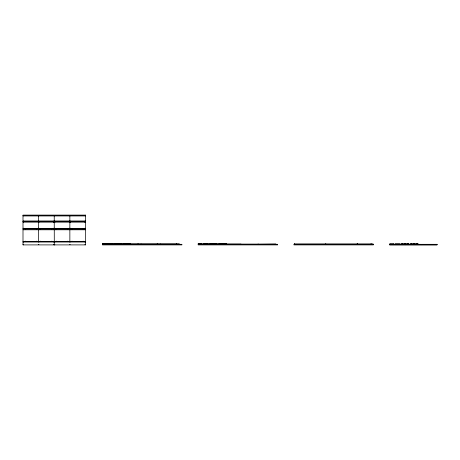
<?xml version="1.0" encoding="UTF-8"?>
<svg xmlns="http://www.w3.org/2000/svg" width="460" height="460" viewBox="0 0 460 460"><rect width="100%" height="100%" fill="white"/><g stroke="black" fill="none" stroke-linecap="round" stroke-linejoin="round"><path stroke-width="0.69" d="M23 215.751L85.52 215.751M23.034 215.849L85.485 215.849M23.034 221.093L85.485 221.093M23.034 221.254L85.485 221.254M23.034 221.323L85.485 221.323M23.034 222.134L85.485 222.134M23.034 228.746L85.485 228.746M23.034 228.907L85.485 228.976M23.034 229.787L85.485 229.787M23 241.644L85.52 241.644M23 242.029L85.52 242.029M106.289 243.484L102.453 243.484L102.453 244.898L181.907 244.898L181.907 244.312L102.453 244.312M107.554 243.484L112.677 243.484M113.787 243.484L121.474 243.484L121.474 244.312M122.872 243.484L130.559 243.484M202.02 243.484L198.185 243.484L198.185 244.898L277.639 244.898L277.639 244.312L198.185 244.312M203.475 243.484L208.328 243.484M209.518 243.484L217.212 243.484M218.603 243.484L226.297 243.484L226.297 244.312M394.996 243.484L400.119 243.484M240.81 244.116L258.169 244.116M258.491 244.116L275.851 243.921L275.851 244.312M389.654 244.473L405.22 244.473M405.542 244.473L421.107 244.473M421.435 244.473L437 244.473M23 244.57L23.587 244.57M38.335 244.57L38.922 244.57M53.676 244.57L54.843 244.57M69.598 244.57L70.184 244.57M84.933 244.57L85.52 244.57M389.654 244.8L405.22 244.8M405.542 244.8L421.107 244.8M421.435 244.8L437 244.8M418.002 244.312L418.002 243.484L410.308 243.484L410.308 244.312M417.007 243.484L417.007 244.312M413.661 243.484L413.661 244.312M411.303 243.484L411.303 244.312M408.917 244.312L408.917 243.484L401.223 243.484L401.223 244.312M407.922 243.484L407.922 244.312M405.547 243.484L405.542 244.898L421.107 244.898L421.107 244.312L389.654 244.312L389.654 244.898L405.22 244.898L405.22 244.312M404.576 243.484L404.576 244.312M402.218 243.484L402.218 244.312M393.725 244.312L393.725 243.484L389.89 243.484L389.89 244.312M373.048 244.312L373.048 243.921L294.245 243.921L294.245 244.312M371.191 243.921L371.191 244.312M370.996 243.921L370.996 244.312M357.61 243.921L357.61 244.312M357.42 243.921L357.42 244.312M357.092 243.921L357.092 244.312M325.829 243.921L325.829 244.312M325.507 243.921L325.507 244.312M294.578 243.921L294.578 244.248M294.44 243.921L294.44 244.312M258.687 244.116L258.491 244.312M258.169 244.312L257.974 244.116M241.005 244.116L240.81 244.312M240.488 244.312L240.488 243.921L226.711 243.921L226.711 244.312M226.383 244.312L226.383 243.921L212.612 243.921L212.612 244.312M212.284 244.312L212.284 243.921L198.513 243.921L198.513 244.312M179.302 244.312L179.302 243.725L160.413 243.725L160.413 244.312M176.467 243.725L176.467 244.312M160.086 244.312L160.086 243.725L141.203 243.725L141.203 244.312M157.257 243.725L157.257 244.312M140.875 244.312L140.875 243.725L121.992 243.725L121.992 244.312M138.046 243.725L138.046 244.312M121.664 244.312L121.664 243.725L102.775 243.725L102.775 244.312M118.829 243.725L118.829 244.312M85.244 244.57L85.244 244.898M84.933 221.105L84.933 222.519M84.933 228.183L84.933 229.603M84.933 241.644L84.933 242.029M83.11 228.39L83.11 228.907M83.11 241.12L83.11 241.644M72.007 228.39L72.007 228.907M72.007 241.12L72.007 241.644M70.184 221.105L70.184 222.519M70.184 228.183L70.184 229.603M70.184 241.644L70.184 242.029M69.857 215.849L69.857 241.644M69.598 221.105L69.598 222.519M69.598 228.183L69.598 229.603M69.598 241.644L69.598 242.029M67.775 228.39L67.775 228.907M67.775 241.12L67.775 241.644M56.672 228.39L56.672 228.907M56.672 241.12L56.672 241.644M54.843 221.105L54.843 222.519M54.843 228.183L54.843 229.603M54.843 241.644L54.843 242.029M54.539 244.57L54.539 244.898M54.228 215.849L54.291 241.644M54.263 242.029L54.263 244.898M53.981 244.57L53.981 244.898M53.676 221.105L53.676 222.519M53.676 228.183L53.676 229.603M53.676 241.644L53.676 242.029M51.848 228.39L51.848 228.907M51.848 241.12L51.848 241.644M40.744 228.39L40.744 228.907M40.744 241.12L40.744 241.644M38.922 221.105L38.922 222.519M38.922 228.183L38.922 229.603M38.922 241.644L38.922 242.029M38.6 215.849L38.663 241.644M38.335 221.105L38.335 222.519M38.335 228.183L38.335 229.603M38.335 241.644L38.335 242.029M36.512 228.39L36.512 228.907M36.512 241.12L36.512 241.644M25.409 228.39L25.409 228.907M25.409 241.12L25.409 241.644M23.587 221.105L23.587 222.519M23.587 228.183L23.587 229.603M23.587 241.644L23.587 242.029M23.276 244.57L23.276 244.898M85.52 215.102L23 215.102L23 244.898L85.52 244.898L85.52 215.102M373.37 244.312L293.923 244.312L293.923 244.898L373.37 244.898L373.37 244.312M437 244.312L421.435 244.312L421.435 244.898L437 244.898L437 244.312M414.65 244.312L414.65 243.484L414.632 244.312"/></g></svg>
